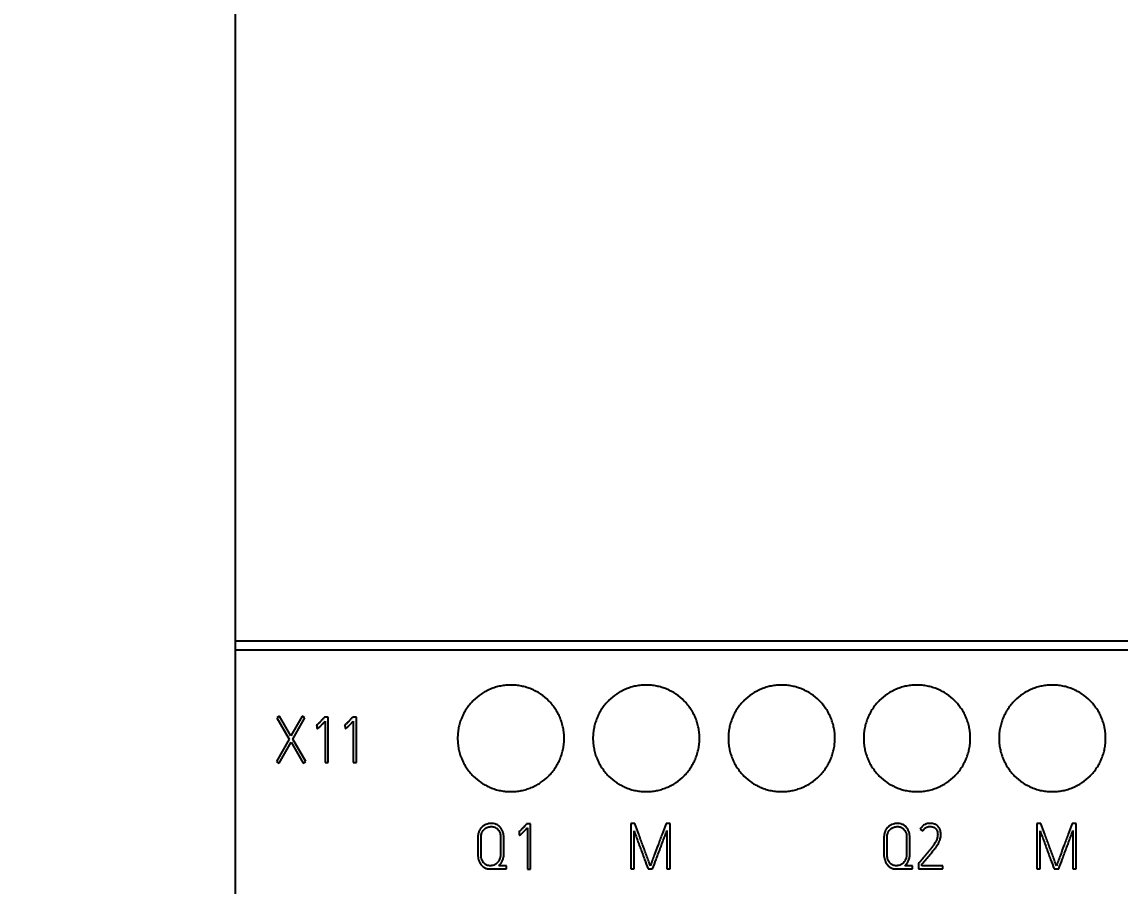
# Model space of a CAD drawing. Extents: x 0 to 420, y 0 to 297.
# Drawn here: x 80.07 to 121.28, y 156.12 to 188.54 of the extents above; entities that cross this region are included whole.
import ezdxf

# ---------------------------------------------------------------- set-up
doc = ezdxf.new("R2010")
doc.units = 0
doc.header["$LTSCALE"] = 23.1
for name, color, linetype in [('10000_FRONT', 7, 'CONTINUOUS'), ('10100_DIM_FRONT', 7, 'CONTINUOUS'), ('10500_FRONT_LABELING', 7, 'CONTINUOUS')]:
    doc.layers.add(name, color=color, linetype=linetype)
doc.styles.get("Standard").update_dxf_attribs({"font": 'txt', "width": 0.8})
doc.dimstyles.new('DIMSTYLE_1', dxfattribs={"dimtxt": 3.5, "dimasz": 3.5, "dimexe": 0.18, "dimexo": 0.0625, "dimgap": 0.09, "dimtad": 1, "dimtxsty": 'STANDARD', "dimcen": 0.09, "dimazin": 3, "dimtp": 0.05, "dimtm": 0.05, "dimtfac": 1, "dimtofl": 0, "dimtmove": 0, "dimatfit": 3, "dimtolj": 1})

# ---------------------------------------------------------------- blocks, each defined once
blk = doc.blocks.new('*D0')
at = {"layer": '10100_DIM_FRONT', "linetype": 'CONTINUOUS'}
for p, q in [((159.574, 187.462), (159.574, 124.671)), ((80.074, 147.013), (80.074, 124.671)), ((80.074, 126.671), (119.824, 126.671)), ((159.574, 126.671), (119.824, 126.671))]:
    blk.add_line(p, q, dxfattribs=at)
for points in [[(83.574, 127.171), (80.074, 126.671), (83.574, 126.171)], [(156.074, 126.171), (159.574, 126.671), (156.074, 127.171)]]:
    blk.add_solid(points, dxfattribs=at)
at = {"layer": '10100_DIM_FRONT', "linetype": 'CONTINUOUS', "width": 0.714286}
blk.add_text('79,5', height=3.5, dxfattribs=at).set_placement((115.994, 127.546))
blk = doc.blocks.new('*D1')
at = {"layer": '10100_DIM_FRONT', "linetype": 'CONTINUOUS'}
for p, q in [((88.074177, 187.462099), (88.074177, 132.024382)), ((159.574177, 147.949506), (159.574177, 132.024382)), ((88.074177, 134.024382), (123.824177, 134.024382)), ((159.574177, 134.024382), (123.824177, 134.024382))]:
    blk.add_line(p, q, dxfattribs=at)
for points in [[(91.574177, 134.524382), (88.074177, 134.024382), (91.574177, 133.524382)], [(156.074177, 133.524382), (159.574177, 134.024382), (156.074177, 134.524382)]]:
    blk.add_solid(points, dxfattribs=at)
at = {"layer": '10100_DIM_FRONT', "linetype": 'CONTINUOUS', "width": 0.660714}
blk.add_text('71,5', height=3.5, dxfattribs=at).set_placement((120.380361, 134.899382))

msp = doc.modelspace()

# ---------------------------------------------------------------- linework, layer by layer
at = {"layer": '10000_FRONT', "color": 7, "linetype": 'CONTINUOUS'}
for p, q in [((88.074, 232.463), (88.074, 142.463)), ((88.074, 165.316), (159.574, 165.316)), ((88.074, 164.983), (159.574, 164.983))]:
    msp.add_line(p, q, dxfattribs=at)
for points, knots in [([(100.424, 161.663), (100.424, 161.729), (100.421, 161.794), (100.408, 161.924), (100.399, 161.988), (100.373, 162.116), (100.358, 162.179), (100.329, 162.273), (100.319, 162.305), (100.297, 162.367), (100.285, 162.397), (100.247, 162.488), (100.191, 162.606), (100.125, 162.718), (100.07, 162.799), (100.052, 162.826), (100.013, 162.879), (99.992, 162.905), (99.93, 162.981), (99.886, 163.03), (99.747, 163.168), (99.647, 163.251), (99.51, 163.343), (99.482, 163.361), (99.426, 163.394), (99.397, 163.411), (99.311, 163.457), (99.252, 163.485), (99.131, 163.535), (99.07, 163.557), (98.976, 163.586), (98.944, 163.595), (98.88, 163.611), (98.848, 163.618), (98.751, 163.637), (98.622, 163.656), (98.491, 163.663), (98.361, 163.663), (98.295, 163.66), (98.197, 163.65), (98.164, 163.646), (98.099, 163.637), (98.066, 163.631), (97.97, 163.612), (97.907, 163.596), (97.782, 163.558), (97.72, 163.536), (97.63, 163.499), (97.6, 163.485), (97.555, 163.464), (97.54, 163.457), (97.51, 163.442), (97.437, 163.404), (97.367, 163.362), (97.205, 163.254), (97.104, 163.171), (96.987, 163.054), (96.964, 163.03), (96.92, 162.982), (96.899, 162.957), (96.837, 162.881), (96.798, 162.829), (96.725, 162.721), (96.692, 162.665), (96.645, 162.578), (96.631, 162.549), (96.602, 162.489), (96.589, 162.459), (96.551, 162.368), (96.508, 162.245), (96.476, 162.119), (96.457, 162.023), (96.451, 161.991), (96.441, 161.926), (96.437, 161.893), (96.427, 161.795), (96.424, 161.729), (96.424, 161.663)], [0, 0, 0, 0, 0.03125, 0.03125, 0.0625, 0.0625, 0.09375, 0.09375, 0.109375, 0.109375, 0.125, 0.125, 0.15625, 0.1875, 0.1875, 0.203125, 0.203125, 0.21875, 0.21875, 0.25, 0.25, 0.3125, 0.3125, 0.328125, 0.328125, 0.34375, 0.34375, 0.375, 0.375, 0.40625, 0.40625, 0.421875, 0.421875, 0.4375, 0.4375, 0.46875, 0.5, 0.5, 0.53125, 0.53125, 0.546875, 0.546875, 0.5625, 0.5625, 0.59375, 0.59375, 0.625, 0.625, 0.640625, 0.640625, 0.648438, 0.648438, 0.65625, 0.6875, 0.6875, 0.75, 0.75, 0.765625, 0.765625, 0.78125, 0.78125, 0.8125, 0.8125, 0.84375, 0.84375, 0.859375, 0.859375, 0.875, 0.875, 0.90625, 0.9375, 0.9375, 0.953125, 0.953125, 0.96875, 0.96875, 1, 1, 1, 1]), ([(105.504, 161.663), (105.504, 161.729), (105.501, 161.794), (105.488, 161.924), (105.479, 161.988), (105.453, 162.116), (105.438, 162.179), (105.409, 162.273), (105.399, 162.305), (105.377, 162.367), (105.365, 162.397), (105.327, 162.488), (105.271, 162.606), (105.205, 162.718), (105.15, 162.799), (105.132, 162.826), (105.093, 162.879), (105.072, 162.905), (105.01, 162.981), (104.966, 163.03), (104.827, 163.168), (104.727, 163.251), (104.59, 163.343), (104.562, 163.361), (104.506, 163.394), (104.477, 163.411), (104.391, 163.457), (104.332, 163.485), (104.211, 163.535), (104.15, 163.557), (104.056, 163.586), (104.024, 163.595), (103.96, 163.611), (103.928, 163.618), (103.831, 163.637), (103.702, 163.656), (103.571, 163.663), (103.441, 163.663), (103.375, 163.66), (103.277, 163.65), (103.244, 163.646), (103.179, 163.637), (103.146, 163.631), (103.05, 163.612), (102.987, 163.596), (102.862, 163.558), (102.8, 163.536), (102.71, 163.499), (102.68, 163.485), (102.635, 163.464), (102.62, 163.457), (102.59, 163.442), (102.517, 163.404), (102.447, 163.362), (102.285, 163.254), (102.184, 163.171), (102.067, 163.054), (102.044, 163.03), (102, 162.982), (101.979, 162.957), (101.917, 162.881), (101.878, 162.829), (101.805, 162.721), (101.772, 162.665), (101.725, 162.578), (101.711, 162.549), (101.682, 162.489), (101.669, 162.459), (101.631, 162.368), (101.588, 162.245), (101.556, 162.119), (101.537, 162.023), (101.531, 161.991), (101.521, 161.926), (101.517, 161.893), (101.507, 161.795), (101.504, 161.729), (101.504, 161.663)], [0, 0, 0, 0, 0.03125, 0.03125, 0.0625, 0.0625, 0.09375, 0.09375, 0.109375, 0.109375, 0.125, 0.125, 0.15625, 0.1875, 0.1875, 0.203125, 0.203125, 0.21875, 0.21875, 0.25, 0.25, 0.3125, 0.3125, 0.328125, 0.328125, 0.34375, 0.34375, 0.375, 0.375, 0.40625, 0.40625, 0.421875, 0.421875, 0.4375, 0.4375, 0.46875, 0.5, 0.5, 0.53125, 0.53125, 0.546875, 0.546875, 0.5625, 0.5625, 0.59375, 0.59375, 0.625, 0.625, 0.640625, 0.640625, 0.648438, 0.648438, 0.65625, 0.6875, 0.6875, 0.75, 0.75, 0.765625, 0.765625, 0.78125, 0.78125, 0.8125, 0.8125, 0.84375, 0.84375, 0.859375, 0.859375, 0.875, 0.875, 0.90625, 0.9375, 0.9375, 0.953125, 0.953125, 0.96875, 0.96875, 1, 1, 1, 1]), ([(110.584, 161.663), (110.584, 161.729), (110.581, 161.794), (110.568, 161.924), (110.559, 161.988), (110.533, 162.116), (110.518, 162.179), (110.489, 162.273), (110.479, 162.305), (110.457, 162.367), (110.445, 162.397), (110.407, 162.488), (110.351, 162.606), (110.285, 162.718), (110.23, 162.799), (110.212, 162.826), (110.173, 162.879), (110.152, 162.905), (110.09, 162.981), (110.046, 163.03), (109.907, 163.168), (109.807, 163.251), (109.67, 163.343), (109.642, 163.361), (109.586, 163.394), (109.557, 163.411), (109.471, 163.457), (109.412, 163.485), (109.291, 163.535), (109.23, 163.557), (109.136, 163.586), (109.104, 163.595), (109.04, 163.611), (109.008, 163.618), (108.911, 163.637), (108.782, 163.656), (108.651, 163.663), (108.521, 163.663), (108.455, 163.66), (108.357, 163.65), (108.324, 163.646), (108.259, 163.637), (108.226, 163.631), (108.13, 163.612), (108.067, 163.596), (107.942, 163.558), (107.88, 163.536), (107.79, 163.499), (107.76, 163.485), (107.715, 163.464), (107.7, 163.457), (107.67, 163.442), (107.597, 163.404), (107.527, 163.362), (107.365, 163.254), (107.264, 163.171), (107.147, 163.054), (107.124, 163.03), (107.08, 162.982), (107.059, 162.957), (106.997, 162.881), (106.958, 162.829), (106.885, 162.721), (106.852, 162.665), (106.805, 162.578), (106.791, 162.549), (106.762, 162.489), (106.749, 162.459), (106.711, 162.368), (106.668, 162.245), (106.636, 162.119), (106.617, 162.023), (106.611, 161.991), (106.601, 161.926), (106.597, 161.893), (106.587, 161.795), (106.584, 161.729), (106.584, 161.663)], [0, 0, 0, 0, 0.03125, 0.03125, 0.0625, 0.0625, 0.09375, 0.09375, 0.109375, 0.109375, 0.125, 0.125, 0.15625, 0.1875, 0.1875, 0.203125, 0.203125, 0.21875, 0.21875, 0.25, 0.25, 0.3125, 0.3125, 0.328125, 0.328125, 0.34375, 0.34375, 0.375, 0.375, 0.40625, 0.40625, 0.421875, 0.421875, 0.4375, 0.4375, 0.46875, 0.5, 0.5, 0.53125, 0.53125, 0.546875, 0.546875, 0.5625, 0.5625, 0.59375, 0.59375, 0.625, 0.625, 0.640625, 0.640625, 0.648438, 0.648438, 0.65625, 0.6875, 0.6875, 0.75, 0.75, 0.765625, 0.765625, 0.78125, 0.78125, 0.8125, 0.8125, 0.84375, 0.84375, 0.859375, 0.859375, 0.875, 0.875, 0.90625, 0.9375, 0.9375, 0.953125, 0.953125, 0.96875, 0.96875, 1, 1, 1, 1]), ([(115.664, 161.663), (115.664, 161.729), (115.661, 161.794), (115.648, 161.924), (115.639, 161.988), (115.613, 162.116), (115.598, 162.179), (115.569, 162.273), (115.559, 162.305), (115.537, 162.367), (115.525, 162.397), (115.487, 162.488), (115.431, 162.606), (115.365, 162.718), (115.31, 162.799), (115.292, 162.826), (115.253, 162.879), (115.232, 162.905), (115.17, 162.981), (115.126, 163.03), (114.987, 163.168), (114.887, 163.251), (114.75, 163.343), (114.722, 163.361), (114.666, 163.394), (114.637, 163.411), (114.551, 163.457), (114.492, 163.485), (114.371, 163.535), (114.31, 163.557), (114.216, 163.586), (114.184, 163.595), (114.12, 163.611), (114.088, 163.618), (113.991, 163.637), (113.862, 163.656), (113.731, 163.663), (113.601, 163.663), (113.535, 163.66), (113.437, 163.65), (113.404, 163.646), (113.339, 163.637), (113.306, 163.631), (113.21, 163.612), (113.147, 163.596), (113.022, 163.558), (112.96, 163.536), (112.87, 163.499), (112.84, 163.485), (112.795, 163.464), (112.78, 163.457), (112.75, 163.442), (112.677, 163.404), (112.607, 163.362), (112.445, 163.254), (112.344, 163.171), (112.227, 163.054), (112.204, 163.03), (112.16, 162.982), (112.139, 162.957), (112.077, 162.881), (112.038, 162.829), (111.965, 162.721), (111.932, 162.665), (111.885, 162.578), (111.871, 162.549), (111.842, 162.489), (111.829, 162.459), (111.791, 162.368), (111.748, 162.245), (111.716, 162.119), (111.697, 162.023), (111.691, 161.991), (111.681, 161.926), (111.677, 161.893), (111.667, 161.795), (111.664, 161.729), (111.664, 161.663)], [0, 0, 0, 0, 0.03125, 0.03125, 0.0625, 0.0625, 0.09375, 0.09375, 0.109375, 0.109375, 0.125, 0.125, 0.15625, 0.1875, 0.1875, 0.203125, 0.203125, 0.21875, 0.21875, 0.25, 0.25, 0.3125, 0.3125, 0.328125, 0.328125, 0.34375, 0.34375, 0.375, 0.375, 0.40625, 0.40625, 0.421875, 0.421875, 0.4375, 0.4375, 0.46875, 0.5, 0.5, 0.53125, 0.53125, 0.546875, 0.546875, 0.5625, 0.5625, 0.59375, 0.59375, 0.625, 0.625, 0.640625, 0.640625, 0.648438, 0.648438, 0.65625, 0.6875, 0.6875, 0.75, 0.75, 0.765625, 0.765625, 0.78125, 0.78125, 0.8125, 0.8125, 0.84375, 0.84375, 0.859375, 0.859375, 0.875, 0.875, 0.90625, 0.9375, 0.9375, 0.953125, 0.953125, 0.96875, 0.96875, 1, 1, 1, 1]), ([(120.744, 161.663), (120.744, 161.729), (120.741, 161.794), (120.728, 161.924), (120.719, 161.988), (120.693, 162.116), (120.678, 162.179), (120.649, 162.273), (120.639, 162.305), (120.617, 162.367), (120.605, 162.397), (120.567, 162.488), (120.511, 162.606), (120.445, 162.718), (120.39, 162.799), (120.372, 162.826), (120.333, 162.879), (120.312, 162.905), (120.25, 162.981), (120.206, 163.03), (120.067, 163.168), (119.967, 163.251), (119.83, 163.343), (119.802, 163.361), (119.746, 163.394), (119.717, 163.411), (119.631, 163.457), (119.572, 163.485), (119.451, 163.535), (119.39, 163.557), (119.296, 163.586), (119.264, 163.595), (119.2, 163.611), (119.168, 163.618), (119.071, 163.637), (118.942, 163.656), (118.811, 163.663), (118.681, 163.663), (118.615, 163.66), (118.517, 163.65), (118.484, 163.646), (118.419, 163.637), (118.386, 163.631), (118.29, 163.612), (118.227, 163.596), (118.102, 163.558), (118.04, 163.536), (117.95, 163.499), (117.92, 163.485), (117.875, 163.464), (117.86, 163.457), (117.83, 163.442), (117.757, 163.404), (117.687, 163.362), (117.525, 163.254), (117.424, 163.171), (117.307, 163.054), (117.284, 163.03), (117.24, 162.982), (117.219, 162.957), (117.157, 162.881), (117.118, 162.829), (117.045, 162.721), (117.012, 162.665), (116.965, 162.578), (116.951, 162.549), (116.922, 162.489), (116.909, 162.459), (116.871, 162.368), (116.828, 162.245), (116.796, 162.119), (116.777, 162.023), (116.771, 161.991), (116.761, 161.926), (116.757, 161.893), (116.747, 161.795), (116.744, 161.729), (116.744, 161.663)], [0, 0, 0, 0, 0.03125, 0.03125, 0.0625, 0.0625, 0.09375, 0.09375, 0.109375, 0.109375, 0.125, 0.125, 0.15625, 0.1875, 0.1875, 0.203125, 0.203125, 0.21875, 0.21875, 0.25, 0.25, 0.3125, 0.3125, 0.328125, 0.328125, 0.34375, 0.34375, 0.375, 0.375, 0.40625, 0.40625, 0.421875, 0.421875, 0.4375, 0.4375, 0.46875, 0.5, 0.5, 0.53125, 0.53125, 0.546875, 0.546875, 0.5625, 0.5625, 0.59375, 0.59375, 0.625, 0.625, 0.640625, 0.640625, 0.648438, 0.648438, 0.65625, 0.6875, 0.6875, 0.75, 0.75, 0.765625, 0.765625, 0.78125, 0.78125, 0.8125, 0.8125, 0.84375, 0.84375, 0.859375, 0.859375, 0.875, 0.875, 0.90625, 0.9375, 0.9375, 0.953125, 0.953125, 0.96875, 0.96875, 1, 1, 1, 1]), ([(96.424, 161.663), (96.424, 161.597), (96.427, 161.532), (96.44, 161.402), (96.45, 161.338), (96.475, 161.21), (96.491, 161.147), (96.519, 161.053), (96.53, 161.021), (96.552, 160.959), (96.564, 160.929), (96.601, 160.838), (96.657, 160.72), (96.724, 160.608), (96.778, 160.527), (96.797, 160.5), (96.836, 160.447), (96.856, 160.421), (96.919, 160.345), (96.963, 160.296), (97.101, 160.158), (97.201, 160.075), (97.324, 159.993), (97.338, 159.984), (97.366, 159.966), (97.38, 159.957), (97.422, 159.932), (97.451, 159.916), (97.538, 159.869), (97.597, 159.841), (97.717, 159.791), (97.778, 159.769), (97.872, 159.74), (97.904, 159.732), (97.968, 159.716), (98, 159.708), (98.097, 159.689), (98.227, 159.67), (98.357, 159.663), (98.488, 159.663), (98.553, 159.666), (98.652, 159.676), (98.684, 159.68), (98.75, 159.689), (98.782, 159.695), (98.878, 159.714), (98.942, 159.73), (99.066, 159.768), (99.128, 159.79), (99.219, 159.827), (99.249, 159.841), (99.294, 159.862), (99.308, 159.869), (99.338, 159.884), (99.411, 159.922), (99.481, 159.964), (99.644, 160.073), (99.745, 160.155), (99.862, 160.272), (99.884, 160.296), (99.928, 160.345), (99.95, 160.369), (100.012, 160.445), (100.051, 160.497), (100.123, 160.606), (100.157, 160.662), (100.203, 160.748), (100.218, 160.778), (100.246, 160.837), (100.259, 160.867), (100.297, 160.958), (100.341, 161.081), (100.373, 161.207), (100.392, 161.303), (100.397, 161.335), (100.407, 161.4), (100.411, 161.433), (100.421, 161.531), (100.424, 161.597), (100.424, 161.663)], [0, 0, 0, 0, 0.03125, 0.03125, 0.0625, 0.0625, 0.09375, 0.09375, 0.109375, 0.109375, 0.125, 0.125, 0.15625, 0.1875, 0.1875, 0.203125, 0.203125, 0.21875, 0.21875, 0.25, 0.25, 0.3125, 0.3125, 0.320312, 0.320312, 0.328125, 0.328125, 0.34375, 0.34375, 0.375, 0.375, 0.40625, 0.40625, 0.421875, 0.421875, 0.4375, 0.4375, 0.46875, 0.5, 0.5, 0.53125, 0.53125, 0.546875, 0.546875, 0.5625, 0.5625, 0.59375, 0.59375, 0.625, 0.625, 0.640625, 0.640625, 0.648438, 0.648438, 0.65625, 0.6875, 0.6875, 0.75, 0.75, 0.765625, 0.765625, 0.78125, 0.78125, 0.8125, 0.8125, 0.84375, 0.84375, 0.859375, 0.859375, 0.875, 0.875, 0.90625, 0.9375, 0.9375, 0.953125, 0.953125, 0.96875, 0.96875, 1, 1, 1, 1]), ([(101.504, 161.663), (101.504, 161.597), (101.507, 161.532), (101.52, 161.402), (101.53, 161.338), (101.555, 161.21), (101.571, 161.147), (101.599, 161.053), (101.61, 161.021), (101.632, 160.959), (101.644, 160.929), (101.681, 160.838), (101.737, 160.72), (101.804, 160.608), (101.858, 160.527), (101.877, 160.5), (101.916, 160.447), (101.936, 160.421), (101.999, 160.345), (102.043, 160.296), (102.181, 160.158), (102.281, 160.075), (102.404, 159.993), (102.418, 159.984), (102.446, 159.966), (102.46, 159.957), (102.502, 159.932), (102.531, 159.916), (102.618, 159.869), (102.677, 159.841), (102.797, 159.791), (102.858, 159.769), (102.952, 159.74), (102.984, 159.732), (103.048, 159.716), (103.08, 159.708), (103.177, 159.689), (103.307, 159.67), (103.437, 159.663), (103.568, 159.663), (103.633, 159.666), (103.732, 159.676), (103.764, 159.68), (103.83, 159.689), (103.862, 159.695), (103.958, 159.714), (104.022, 159.73), (104.146, 159.768), (104.208, 159.79), (104.299, 159.827), (104.329, 159.841), (104.374, 159.862), (104.388, 159.869), (104.418, 159.884), (104.491, 159.922), (104.561, 159.964), (104.724, 160.073), (104.825, 160.155), (104.942, 160.272), (104.964, 160.296), (105.008, 160.345), (105.03, 160.369), (105.092, 160.445), (105.131, 160.497), (105.203, 160.606), (105.237, 160.662), (105.283, 160.748), (105.298, 160.778), (105.326, 160.837), (105.339, 160.867), (105.377, 160.958), (105.421, 161.081), (105.453, 161.207), (105.472, 161.303), (105.477, 161.335), (105.487, 161.4), (105.491, 161.433), (105.501, 161.531), (105.504, 161.597), (105.504, 161.663)], [0, 0, 0, 0, 0.03125, 0.03125, 0.0625, 0.0625, 0.09375, 0.09375, 0.109375, 0.109375, 0.125, 0.125, 0.15625, 0.1875, 0.1875, 0.203125, 0.203125, 0.21875, 0.21875, 0.25, 0.25, 0.3125, 0.3125, 0.320312, 0.320312, 0.328125, 0.328125, 0.34375, 0.34375, 0.375, 0.375, 0.40625, 0.40625, 0.421875, 0.421875, 0.4375, 0.4375, 0.46875, 0.5, 0.5, 0.53125, 0.53125, 0.546875, 0.546875, 0.5625, 0.5625, 0.59375, 0.59375, 0.625, 0.625, 0.640625, 0.640625, 0.648438, 0.648438, 0.65625, 0.6875, 0.6875, 0.75, 0.75, 0.765625, 0.765625, 0.78125, 0.78125, 0.8125, 0.8125, 0.84375, 0.84375, 0.859375, 0.859375, 0.875, 0.875, 0.90625, 0.9375, 0.9375, 0.953125, 0.953125, 0.96875, 0.96875, 1, 1, 1, 1]), ([(106.584, 161.663), (106.584, 161.597), (106.587, 161.532), (106.6, 161.402), (106.61, 161.338), (106.635, 161.21), (106.651, 161.147), (106.679, 161.053), (106.69, 161.021), (106.712, 160.959), (106.724, 160.929), (106.761, 160.838), (106.817, 160.72), (106.884, 160.608), (106.938, 160.527), (106.957, 160.5), (106.996, 160.447), (107.016, 160.421), (107.079, 160.345), (107.123, 160.296), (107.261, 160.158), (107.361, 160.075), (107.484, 159.993), (107.498, 159.984), (107.526, 159.966), (107.54, 159.957), (107.582, 159.932), (107.611, 159.916), (107.698, 159.869), (107.757, 159.841), (107.877, 159.791), (107.938, 159.769), (108.032, 159.74), (108.064, 159.732), (108.128, 159.716), (108.16, 159.708), (108.257, 159.689), (108.387, 159.67), (108.517, 159.663), (108.648, 159.663), (108.713, 159.666), (108.812, 159.676), (108.844, 159.68), (108.91, 159.689), (108.942, 159.695), (109.038, 159.714), (109.102, 159.73), (109.226, 159.768), (109.288, 159.79), (109.379, 159.827), (109.409, 159.841), (109.454, 159.862), (109.468, 159.869), (109.498, 159.884), (109.571, 159.922), (109.641, 159.964), (109.804, 160.073), (109.905, 160.155), (110.022, 160.272), (110.044, 160.296), (110.088, 160.345), (110.11, 160.369), (110.172, 160.445), (110.211, 160.497), (110.283, 160.606), (110.317, 160.662), (110.363, 160.748), (110.378, 160.778), (110.406, 160.837), (110.419, 160.867), (110.457, 160.958), (110.501, 161.081), (110.533, 161.207), (110.552, 161.303), (110.557, 161.335), (110.567, 161.4), (110.571, 161.433), (110.581, 161.531), (110.584, 161.597), (110.584, 161.663)], [0, 0, 0, 0, 0.03125, 0.03125, 0.0625, 0.0625, 0.09375, 0.09375, 0.109375, 0.109375, 0.125, 0.125, 0.15625, 0.1875, 0.1875, 0.203125, 0.203125, 0.21875, 0.21875, 0.25, 0.25, 0.3125, 0.3125, 0.320312, 0.320312, 0.328125, 0.328125, 0.34375, 0.34375, 0.375, 0.375, 0.40625, 0.40625, 0.421875, 0.421875, 0.4375, 0.4375, 0.46875, 0.5, 0.5, 0.53125, 0.53125, 0.546875, 0.546875, 0.5625, 0.5625, 0.59375, 0.59375, 0.625, 0.625, 0.640625, 0.640625, 0.648438, 0.648438, 0.65625, 0.6875, 0.6875, 0.75, 0.75, 0.765625, 0.765625, 0.78125, 0.78125, 0.8125, 0.8125, 0.84375, 0.84375, 0.859375, 0.859375, 0.875, 0.875, 0.90625, 0.9375, 0.9375, 0.953125, 0.953125, 0.96875, 0.96875, 1, 1, 1, 1]), ([(111.664, 161.663), (111.664, 161.597), (111.667, 161.532), (111.68, 161.402), (111.69, 161.338), (111.715, 161.21), (111.731, 161.147), (111.759, 161.053), (111.77, 161.021), (111.792, 160.959), (111.804, 160.929), (111.841, 160.838), (111.897, 160.72), (111.964, 160.608), (112.018, 160.527), (112.037, 160.5), (112.076, 160.447), (112.096, 160.421), (112.159, 160.345), (112.203, 160.296), (112.341, 160.158), (112.441, 160.075), (112.564, 159.993), (112.578, 159.984), (112.606, 159.966), (112.62, 159.957), (112.662, 159.932), (112.691, 159.916), (112.778, 159.869), (112.837, 159.841), (112.957, 159.791), (113.018, 159.769), (113.112, 159.74), (113.144, 159.732), (113.208, 159.716), (113.24, 159.708), (113.337, 159.689), (113.467, 159.67), (113.597, 159.663), (113.728, 159.663), (113.793, 159.666), (113.892, 159.676), (113.924, 159.68), (113.99, 159.689), (114.022, 159.695), (114.118, 159.714), (114.182, 159.73), (114.306, 159.768), (114.368, 159.79), (114.459, 159.827), (114.489, 159.841), (114.534, 159.862), (114.548, 159.869), (114.578, 159.884), (114.651, 159.922), (114.721, 159.964), (114.884, 160.073), (114.985, 160.155), (115.102, 160.272), (115.124, 160.296), (115.168, 160.345), (115.19, 160.369), (115.252, 160.445), (115.291, 160.497), (115.363, 160.606), (115.397, 160.662), (115.443, 160.748), (115.458, 160.778), (115.486, 160.837), (115.499, 160.867), (115.537, 160.958), (115.581, 161.081), (115.613, 161.207), (115.632, 161.303), (115.637, 161.335), (115.647, 161.4), (115.651, 161.433), (115.661, 161.531), (115.664, 161.597), (115.664, 161.663)], [0, 0, 0, 0, 0.03125, 0.03125, 0.0625, 0.0625, 0.09375, 0.09375, 0.109375, 0.109375, 0.125, 0.125, 0.15625, 0.1875, 0.1875, 0.203125, 0.203125, 0.21875, 0.21875, 0.25, 0.25, 0.3125, 0.3125, 0.320312, 0.320312, 0.328125, 0.328125, 0.34375, 0.34375, 0.375, 0.375, 0.40625, 0.40625, 0.421875, 0.421875, 0.4375, 0.4375, 0.46875, 0.5, 0.5, 0.53125, 0.53125, 0.546875, 0.546875, 0.5625, 0.5625, 0.59375, 0.59375, 0.625, 0.625, 0.640625, 0.640625, 0.648438, 0.648438, 0.65625, 0.6875, 0.6875, 0.75, 0.75, 0.765625, 0.765625, 0.78125, 0.78125, 0.8125, 0.8125, 0.84375, 0.84375, 0.859375, 0.859375, 0.875, 0.875, 0.90625, 0.9375, 0.9375, 0.953125, 0.953125, 0.96875, 0.96875, 1, 1, 1, 1]), ([(116.744, 161.663), (116.744, 161.597), (116.747, 161.532), (116.76, 161.402), (116.77, 161.338), (116.795, 161.21), (116.811, 161.147), (116.839, 161.053), (116.85, 161.021), (116.872, 160.959), (116.884, 160.929), (116.921, 160.838), (116.977, 160.72), (117.044, 160.608), (117.098, 160.527), (117.117, 160.5), (117.156, 160.447), (117.176, 160.421), (117.239, 160.345), (117.283, 160.296), (117.421, 160.158), (117.521, 160.075), (117.644, 159.993), (117.658, 159.984), (117.686, 159.966), (117.7, 159.957), (117.742, 159.932), (117.771, 159.916), (117.858, 159.869), (117.917, 159.841), (118.037, 159.791), (118.098, 159.769), (118.192, 159.74), (118.224, 159.732), (118.288, 159.716), (118.32, 159.708), (118.417, 159.689), (118.547, 159.67), (118.677, 159.663), (118.808, 159.663), (118.873, 159.666), (118.972, 159.676), (119.004, 159.68), (119.07, 159.689), (119.102, 159.695), (119.198, 159.714), (119.262, 159.73), (119.386, 159.768), (119.448, 159.79), (119.539, 159.827), (119.569, 159.841), (119.614, 159.862), (119.628, 159.869), (119.658, 159.884), (119.731, 159.922), (119.801, 159.964), (119.964, 160.073), (120.065, 160.155), (120.182, 160.272), (120.204, 160.296), (120.248, 160.345), (120.27, 160.369), (120.332, 160.445), (120.371, 160.497), (120.443, 160.606), (120.477, 160.662), (120.523, 160.748), (120.538, 160.778), (120.566, 160.837), (120.579, 160.867), (120.617, 160.958), (120.661, 161.081), (120.693, 161.207), (120.712, 161.303), (120.717, 161.335), (120.727, 161.4), (120.731, 161.433), (120.741, 161.531), (120.744, 161.597), (120.744, 161.663)], [0, 0, 0, 0, 0.03125, 0.03125, 0.0625, 0.0625, 0.09375, 0.09375, 0.109375, 0.109375, 0.125, 0.125, 0.15625, 0.1875, 0.1875, 0.203125, 0.203125, 0.21875, 0.21875, 0.25, 0.25, 0.3125, 0.3125, 0.320312, 0.320312, 0.328125, 0.328125, 0.34375, 0.34375, 0.375, 0.375, 0.40625, 0.40625, 0.421875, 0.421875, 0.4375, 0.4375, 0.46875, 0.5, 0.5, 0.53125, 0.53125, 0.546875, 0.546875, 0.5625, 0.5625, 0.59375, 0.59375, 0.625, 0.625, 0.640625, 0.640625, 0.648438, 0.648438, 0.65625, 0.6875, 0.6875, 0.75, 0.75, 0.765625, 0.765625, 0.78125, 0.78125, 0.8125, 0.8125, 0.84375, 0.84375, 0.859375, 0.859375, 0.875, 0.875, 0.90625, 0.9375, 0.9375, 0.953125, 0.953125, 0.96875, 0.96875, 1, 1, 1, 1])]:
    msp.add_open_spline(points, degree=3, knots=knots, dxfattribs=at)
at = {"layer": '10500_FRONT_LABELING', "color": 7, "linetype": 'CONTINUOUS'}
for p, q in [((89.744, 162.489), (89.643, 162.43)), ((89.643, 162.43), (90.103, 161.635)), ((90.169, 161.753), (89.744, 162.489)), ((90.586, 162.489), (90.169, 161.753)), ((90.24, 161.633), (90.692, 162.43)), ((90.692, 162.43), (90.586, 162.489)), ((91.423, 162.454), (91.407, 162.435)), ((91.572, 162.454), (91.423, 162.454)), ((91.572, 160.761), (91.572, 162.454)), ((92.477, 162.454), (92.461, 162.435)), ((92.626, 162.454), (92.477, 162.454)), ((92.626, 160.761), (92.626, 162.454)), ((91.124, 162.15), (91.138, 162.154)), ((91.138, 162.154), (91.145, 162.034)), ((91.454, 162.307), (91.454, 160.761)), ((92.178, 162.15), (92.192, 162.154)), ((92.192, 162.154), (92.199, 162.034)), ((92.508, 162.307), (92.508, 160.761)), ((90.103, 161.635), (89.624, 160.794)), ((90.728, 160.794), (90.24, 161.633)), ((89.728, 160.735), (90.171, 161.515)), ((90.171, 161.515), (90.624, 160.735)), ((89.624, 160.794), (89.728, 160.735)), ((90.624, 160.735), (90.728, 160.794)), ((91.454, 160.761), (91.572, 160.761)), ((92.508, 160.761), (92.626, 160.761)), ((99.014, 158.454), (98.997, 158.435)), ((99.162, 158.454), (99.014, 158.454)), ((99.045, 158.307), (99.045, 156.761)), ((99.162, 156.761), (99.162, 158.454)), ((102.924, 158.463), (102.924, 156.763)), ((103.075, 158.463), (102.924, 158.463)), ((104.398, 158.463), (104.245, 158.463)), ((104.398, 156.763), (104.398, 158.463)), ((113.789, 158.253), (113.895, 158.199)), ((118.164, 158.463), (118.164, 156.763)), ((118.315, 158.463), (118.164, 158.463)), ((119.638, 158.463), (119.485, 158.463)), ((119.638, 156.763), (119.638, 158.463)), ((97.184, 157.949), (97.184, 157.305)), ((97.302, 157.305), (97.302, 157.949)), ((98.035, 157.949), (98.035, 157.32)), ((98.156, 157.32), (98.156, 157.949)), ((98.714, 158.15), (98.729, 158.154)), ((98.729, 158.154), (98.736, 158.034)), ((103.044, 156.763), (103.044, 158.199)), ((104.278, 158.204), (104.278, 156.763)), ((112.424, 157.949), (112.424, 157.305)), ((112.542, 157.305), (112.542, 157.949)), ((113.275, 157.949), (113.275, 157.32)), ((113.396, 157.32), (113.396, 157.949)), ((118.284, 156.763), (118.284, 158.199)), ((119.518, 158.204), (119.518, 156.763)), ((97.646, 156.763), (98.259, 156.763)), ((98.259, 156.883), (97.967, 156.883)), ((98.259, 156.763), (98.259, 156.883)), ((99.045, 156.761), (99.162, 156.761)), ((102.924, 156.763), (103.044, 156.763)), ((103.57, 156.763), (103.742, 156.763)), ((104.278, 156.763), (104.398, 156.763)), ((112.886, 156.763), (113.499, 156.763)), ((113.499, 156.883), (113.207, 156.883)), ((113.499, 156.763), (113.499, 156.883)), ((113.74, 156.997), (113.726, 156.98)), ((113.726, 156.98), (113.726, 156.763)), ((113.726, 156.763), (114.631, 156.763)), ((113.844, 156.881), (113.844, 156.938)), ((114.631, 156.881), (113.844, 156.881)), ((114.631, 156.763), (114.631, 156.881)), ((118.164, 156.763), (118.284, 156.763)), ((118.81, 156.763), (118.982, 156.763)), ((119.518, 156.763), (119.638, 156.763))]:
    msp.add_line(p, q, dxfattribs=at)
for points, knots in [([(91.407, 162.435), (91.396, 162.422), (91.384, 162.41), (91.362, 162.385), (91.35, 162.373), (91.316, 162.336), (91.293, 162.311), (91.247, 162.263), (91.224, 162.238), (91.188, 162.203), (91.176, 162.192), (91.157, 162.175), (91.15, 162.17), (91.137, 162.159), (91.131, 162.154), (91.124, 162.15)], [0, 0, 0, 0, 0.125, 0.125, 0.25, 0.25, 0.5, 0.5, 0.75, 0.75, 0.875, 0.875, 0.9375, 0.9375, 1, 1, 1, 1]), ([(92.461, 162.435), (92.45, 162.422), (92.438, 162.41), (92.416, 162.385), (92.404, 162.373), (92.37, 162.336), (92.347, 162.311), (92.301, 162.263), (92.278, 162.238), (92.242, 162.203), (92.23, 162.192), (92.211, 162.175), (92.204, 162.17), (92.191, 162.159), (92.185, 162.154), (92.178, 162.15)], [0, 0, 0, 0, 0.125, 0.125, 0.25, 0.25, 0.5, 0.5, 0.75, 0.75, 0.875, 0.875, 0.9375, 0.9375, 1, 1, 1, 1]), ([(91.145, 162.034), (91.149, 162.034), (91.154, 162.035), (91.162, 162.037), (91.167, 162.038), (91.175, 162.041), (91.179, 162.043), (91.186, 162.047), (91.19, 162.049), (91.201, 162.057), (91.208, 162.062), (91.221, 162.073), (91.228, 162.079), (91.247, 162.096), (91.26, 162.108), (91.285, 162.132), (91.298, 162.144), (91.334, 162.181), (91.359, 162.206), (91.406, 162.257), (91.43, 162.282), (91.454, 162.307)], [0, 0, 0, 0, 0.03125, 0.03125, 0.0625, 0.0625, 0.09375, 0.09375, 0.125, 0.125, 0.1875, 0.1875, 0.25, 0.25, 0.375, 0.375, 0.5, 0.5, 0.75, 0.75, 1, 1, 1, 1]), ([(92.199, 162.034), (92.203, 162.034), (92.208, 162.035), (92.216, 162.037), (92.221, 162.038), (92.229, 162.041), (92.233, 162.043), (92.24, 162.047), (92.244, 162.049), (92.255, 162.057), (92.262, 162.062), (92.275, 162.073), (92.282, 162.079), (92.301, 162.096), (92.314, 162.108), (92.339, 162.132), (92.351, 162.144), (92.388, 162.181), (92.412, 162.206), (92.46, 162.257), (92.484, 162.282), (92.508, 162.307)], [0, 0, 0, 0, 0.03125, 0.03125, 0.0625, 0.0625, 0.09375, 0.09375, 0.125, 0.125, 0.1875, 0.1875, 0.25, 0.25, 0.375, 0.375, 0.5, 0.5, 0.75, 0.75, 1, 1, 1, 1]), ([(98.156, 157.949), (98.156, 158.016), (98.147, 158.081), (98.122, 158.16), (98.116, 158.176), (98.103, 158.207), (98.095, 158.222), (98.079, 158.251), (98.071, 158.265), (98.057, 158.286), (98.052, 158.292), (98.042, 158.306), (98.036, 158.312), (98.009, 158.344), (97.985, 158.366), (97.945, 158.396), (97.931, 158.405), (97.901, 158.422), (97.886, 158.429), (97.841, 158.449), (97.809, 158.459), (97.759, 158.468), (97.743, 158.47), (97.709, 158.472), (97.693, 158.473), (97.659, 158.472), (97.642, 158.471), (97.609, 158.467), (97.593, 158.464), (97.544, 158.453), (97.512, 158.442), (97.466, 158.422), (97.451, 158.415), (97.422, 158.398), (97.408, 158.389), (97.381, 158.37), (97.368, 158.36), (97.349, 158.344), (97.343, 158.338), (97.331, 158.326), (97.325, 158.32), (97.296, 158.29), (97.277, 158.263), (97.251, 158.221), (97.243, 158.206), (97.228, 158.176), (97.222, 158.161), (97.21, 158.129), (97.205, 158.114), (97.197, 158.082), (97.194, 158.065), (97.189, 158.032), (97.187, 158.016), (97.185, 157.983), (97.184, 157.966), (97.184, 157.949)], [0, 0, 0, 0, 0.125, 0.125, 0.15625, 0.15625, 0.1875, 0.1875, 0.21875, 0.21875, 0.234375, 0.234375, 0.25, 0.25, 0.3125, 0.3125, 0.34375, 0.34375, 0.375, 0.375, 0.4375, 0.4375, 0.46875, 0.46875, 0.5, 0.5, 0.53125, 0.53125, 0.5625, 0.5625, 0.625, 0.625, 0.65625, 0.65625, 0.6875, 0.6875, 0.71875, 0.71875, 0.734375, 0.734375, 0.75, 0.75, 0.8125, 0.8125, 0.84375, 0.84375, 0.875, 0.875, 0.90625, 0.90625, 0.9375, 0.9375, 0.96875, 0.96875, 1, 1, 1, 1]), ([(97.302, 157.949), (97.302, 157.975), (97.304, 158), (97.311, 158.05), (97.317, 158.074), (97.33, 158.111), (97.334, 158.122), (97.345, 158.146), (97.351, 158.157), (97.364, 158.179), (97.371, 158.189), (97.386, 158.21), (97.394, 158.22), (97.42, 158.248), (97.439, 158.265), (97.47, 158.288), (97.48, 158.294), (97.503, 158.307), (97.514, 158.313), (97.549, 158.328), (97.573, 158.336), (97.611, 158.345), (97.624, 158.347), (97.649, 158.351), (97.662, 158.352), (97.687, 158.352), (97.7, 158.352), (97.725, 158.351), (97.738, 158.349), (97.776, 158.342), (97.8, 158.335), (97.835, 158.32), (97.846, 158.315), (97.869, 158.302), (97.879, 158.295), (97.91, 158.272), (97.928, 158.254), (97.961, 158.215), (97.975, 158.193), (97.992, 158.159), (97.998, 158.148), (98.007, 158.124), (98.011, 158.112), (98.022, 158.075), (98.027, 158.051), (98.034, 158), (98.035, 157.975), (98.035, 157.949)], [0, 0, 0, 0, 0.0625, 0.0625, 0.125, 0.125, 0.15625, 0.15625, 0.1875, 0.1875, 0.21875, 0.21875, 0.25, 0.25, 0.3125, 0.3125, 0.34375, 0.34375, 0.375, 0.375, 0.4375, 0.4375, 0.46875, 0.46875, 0.5, 0.5, 0.53125, 0.53125, 0.5625, 0.5625, 0.625, 0.625, 0.65625, 0.65625, 0.6875, 0.6875, 0.75, 0.75, 0.8125, 0.8125, 0.84375, 0.84375, 0.875, 0.875, 0.9375, 0.9375, 1, 1, 1, 1]), ([(98.997, 158.435), (98.986, 158.422), (98.975, 158.41), (98.952, 158.385), (98.941, 158.373), (98.907, 158.336), (98.884, 158.311), (98.838, 158.263), (98.815, 158.238), (98.779, 158.203), (98.766, 158.192), (98.747, 158.175), (98.741, 158.17), (98.728, 158.159), (98.722, 158.154), (98.714, 158.15)], [0, 0, 0, 0, 0.125, 0.125, 0.25, 0.25, 0.5, 0.5, 0.75, 0.75, 0.875, 0.875, 0.9375, 0.9375, 1, 1, 1, 1]), ([(98.736, 158.034), (98.74, 158.034), (98.744, 158.035), (98.753, 158.037), (98.757, 158.038), (98.766, 158.041), (98.769, 158.043), (98.777, 158.047), (98.781, 158.049), (98.791, 158.057), (98.798, 158.062), (98.812, 158.073), (98.818, 158.079), (98.838, 158.096), (98.851, 158.108), (98.876, 158.132), (98.888, 158.144), (98.925, 158.181), (98.949, 158.206), (98.997, 158.257), (99.021, 158.282), (99.045, 158.307)], [0, 0, 0, 0, 0.03125, 0.03125, 0.0625, 0.0625, 0.09375, 0.09375, 0.125, 0.125, 0.1875, 0.1875, 0.25, 0.25, 0.375, 0.375, 0.5, 0.5, 0.75, 0.75, 1, 1, 1, 1]), ([(103.66, 156.883), (103.652, 156.899), (103.646, 156.916), (103.634, 156.949), (103.627, 156.965), (103.609, 157.014), (103.597, 157.047), (103.56, 157.146), (103.535, 157.211), (103.486, 157.343), (103.462, 157.409), (103.425, 157.508), (103.413, 157.541), (103.39, 157.607), (103.378, 157.64), (103.354, 157.706), (103.342, 157.739), (103.318, 157.805), (103.306, 157.837), (103.281, 157.903), (103.269, 157.936), (103.244, 158.002), (103.184, 158.167), (103.124, 158.331), (103.075, 158.463)], [0, 0, 0, 0, 0.03125, 0.03125, 0.0625, 0.0625, 0.125, 0.125, 0.25, 0.25, 0.375, 0.375, 0.4375, 0.4375, 0.5, 0.5, 0.5625, 0.5625, 0.625, 0.625, 0.6875, 0.6875, 0.75, 1, 1, 1, 1]), ([(104.245, 158.463), (104.196, 158.331), (104.148, 158.2), (104.074, 158.002), (104.05, 157.936), (104, 157.805), (103.976, 157.739), (103.902, 157.542), (103.854, 157.41), (103.78, 157.213), (103.756, 157.147), (103.719, 157.048), (103.707, 157.016), (103.689, 156.966), (103.683, 156.95), (103.671, 156.916), (103.666, 156.9), (103.66, 156.883)], [0, 0, 0, 0, 0.25, 0.25, 0.375, 0.375, 0.5, 0.5, 0.75, 0.75, 0.875, 0.875, 0.9375, 0.9375, 0.96875, 0.96875, 1, 1, 1, 1]), ([(113.396, 157.949), (113.396, 158.016), (113.387, 158.081), (113.362, 158.16), (113.356, 158.176), (113.343, 158.207), (113.335, 158.222), (113.319, 158.251), (113.311, 158.265), (113.297, 158.286), (113.292, 158.292), (113.282, 158.306), (113.276, 158.312), (113.249, 158.344), (113.225, 158.366), (113.185, 158.396), (113.171, 158.405), (113.141, 158.422), (113.126, 158.429), (113.081, 158.449), (113.049, 158.459), (112.999, 158.468), (112.983, 158.47), (112.949, 158.472), (112.933, 158.473), (112.899, 158.472), (112.882, 158.471), (112.849, 158.467), (112.833, 158.464), (112.784, 158.453), (112.752, 158.442), (112.706, 158.422), (112.691, 158.415), (112.662, 158.398), (112.648, 158.389), (112.621, 158.37), (112.608, 158.36), (112.589, 158.344), (112.583, 158.338), (112.571, 158.326), (112.565, 158.32), (112.536, 158.29), (112.517, 158.263), (112.491, 158.221), (112.483, 158.206), (112.468, 158.176), (112.462, 158.161), (112.45, 158.129), (112.445, 158.114), (112.437, 158.082), (112.434, 158.065), (112.429, 158.032), (112.427, 158.016), (112.425, 157.983), (112.424, 157.966), (112.424, 157.949)], [0, 0, 0, 0, 0.125, 0.125, 0.15625, 0.15625, 0.1875, 0.1875, 0.21875, 0.21875, 0.234375, 0.234375, 0.25, 0.25, 0.3125, 0.3125, 0.34375, 0.34375, 0.375, 0.375, 0.4375, 0.4375, 0.46875, 0.46875, 0.5, 0.5, 0.53125, 0.53125, 0.5625, 0.5625, 0.625, 0.625, 0.65625, 0.65625, 0.6875, 0.6875, 0.71875, 0.71875, 0.734375, 0.734375, 0.75, 0.75, 0.8125, 0.8125, 0.84375, 0.84375, 0.875, 0.875, 0.90625, 0.90625, 0.9375, 0.9375, 0.96875, 0.96875, 1, 1, 1, 1]), ([(112.542, 157.949), (112.542, 157.975), (112.544, 158), (112.551, 158.05), (112.557, 158.074), (112.57, 158.111), (112.574, 158.122), (112.585, 158.146), (112.591, 158.157), (112.604, 158.179), (112.611, 158.189), (112.626, 158.21), (112.634, 158.22), (112.66, 158.248), (112.679, 158.265), (112.71, 158.288), (112.72, 158.294), (112.743, 158.307), (112.754, 158.313), (112.789, 158.328), (112.813, 158.336), (112.851, 158.345), (112.864, 158.347), (112.889, 158.351), (112.902, 158.352), (112.927, 158.352), (112.94, 158.352), (112.965, 158.351), (112.978, 158.349), (113.016, 158.342), (113.04, 158.335), (113.075, 158.32), (113.086, 158.315), (113.109, 158.302), (113.119, 158.295), (113.15, 158.272), (113.168, 158.254), (113.201, 158.215), (113.215, 158.193), (113.232, 158.159), (113.238, 158.148), (113.247, 158.124), (113.251, 158.112), (113.262, 158.075), (113.267, 158.051), (113.274, 158), (113.275, 157.975), (113.275, 157.949)], [0, 0, 0, 0, 0.0625, 0.0625, 0.125, 0.125, 0.15625, 0.15625, 0.1875, 0.1875, 0.21875, 0.21875, 0.25, 0.25, 0.3125, 0.3125, 0.34375, 0.34375, 0.375, 0.375, 0.4375, 0.4375, 0.46875, 0.46875, 0.5, 0.5, 0.53125, 0.53125, 0.5625, 0.5625, 0.625, 0.625, 0.65625, 0.65625, 0.6875, 0.6875, 0.75, 0.75, 0.8125, 0.8125, 0.84375, 0.84375, 0.875, 0.875, 0.9375, 0.9375, 1, 1, 1, 1]), ([(113.895, 158.199), (113.905, 158.219), (113.916, 158.237), (113.937, 158.263), (113.944, 158.271), (113.96, 158.286), (113.977, 158.301), (113.995, 158.313), (114.014, 158.324), (114.024, 158.329), (114.054, 158.342), (114.075, 158.347), (114.108, 158.352), (114.119, 158.353), (114.141, 158.355), (114.151, 158.355), (114.184, 158.354), (114.206, 158.352), (114.238, 158.346), (114.249, 158.344), (114.27, 158.338), (114.28, 158.334), (114.301, 158.326), (114.31, 158.321), (114.329, 158.31), (114.339, 158.304), (114.356, 158.29), (114.363, 158.282), (114.375, 158.271), (114.378, 158.266), (114.385, 158.258), (114.388, 158.253), (114.398, 158.24), (114.403, 158.23), (114.413, 158.211), (114.417, 158.201), (114.428, 158.169), (114.433, 158.148), (114.437, 158.116), (114.438, 158.105), (114.44, 158.083), (114.44, 158.072), (114.44, 158.039), (114.439, 158.018), (114.433, 157.975), (114.429, 157.953), (114.422, 157.922), (114.419, 157.911), (114.413, 157.89), (114.409, 157.88), (114.398, 157.849), (114.389, 157.829), (114.369, 157.791), (114.359, 157.772), (114.336, 157.735), (114.324, 157.717), (114.288, 157.663), (114.264, 157.628), (114.212, 157.558), (114.186, 157.524), (114.132, 157.457), (114.104, 157.423), (114.049, 157.357), (114.021, 157.324), (113.965, 157.258), (113.937, 157.225), (113.881, 157.16), (113.853, 157.127), (113.81, 157.078), (113.796, 157.062), (113.768, 157.029), (113.754, 157.013), (113.74, 156.997)], [0, 0, 0, 0, 0.03125, 0.03125, 0.046875, 0.046875, 0.0625, 0.078125, 0.078125, 0.09375, 0.09375, 0.125, 0.125, 0.140625, 0.140625, 0.15625, 0.15625, 0.1875, 0.1875, 0.203125, 0.203125, 0.21875, 0.21875, 0.234375, 0.234375, 0.25, 0.25, 0.265625, 0.265625, 0.273438, 0.273438, 0.28125, 0.28125, 0.296875, 0.296875, 0.3125, 0.3125, 0.34375, 0.34375, 0.359375, 0.359375, 0.375, 0.375, 0.40625, 0.40625, 0.4375, 0.4375, 0.453125, 0.453125, 0.46875, 0.46875, 0.5, 0.5, 0.53125, 0.53125, 0.5625, 0.5625, 0.625, 0.625, 0.6875, 0.6875, 0.75, 0.75, 0.8125, 0.8125, 0.875, 0.875, 0.9375, 0.9375, 0.96875, 0.96875, 1, 1, 1, 1]), ([(113.844, 156.938), (113.877, 156.977), (113.91, 157.016), (113.976, 157.094), (114.009, 157.133), (114.075, 157.211), (114.109, 157.25), (114.174, 157.328), (114.207, 157.368), (114.272, 157.447), (114.303, 157.487), (114.35, 157.548), (114.365, 157.569), (114.395, 157.61), (114.41, 157.631), (114.438, 157.674), (114.452, 157.696), (114.478, 157.74), (114.49, 157.763), (114.506, 157.797), (114.511, 157.809), (114.52, 157.833), (114.525, 157.845), (114.537, 157.881), (114.543, 157.907), (114.553, 157.957), (114.556, 157.982), (114.56, 158.033), (114.561, 158.059), (114.559, 158.11), (114.556, 158.136), (114.547, 158.187), (114.541, 158.212), (114.528, 158.248), (114.523, 158.26), (114.511, 158.283), (114.505, 158.295), (114.491, 158.316), (114.484, 158.327), (114.468, 158.346), (114.459, 158.356), (114.441, 158.375), (114.431, 158.383), (114.411, 158.399), (114.4, 158.406), (114.378, 158.419), (114.367, 158.425), (114.343, 158.436), (114.331, 158.441), (114.295, 158.454), (114.27, 158.46), (114.232, 158.467), (114.219, 158.469), (114.193, 158.471), (114.18, 158.472), (114.142, 158.473), (114.116, 158.472), (114.078, 158.468), (114.065, 158.466), (114.039, 158.46), (114.027, 158.457), (113.99, 158.446), (113.966, 158.435), (113.933, 158.416), (113.922, 158.409), (113.901, 158.394), (113.881, 158.378), (113.862, 158.36), (113.845, 158.34), (113.836, 158.33), (113.813, 158.299), (113.8, 158.277), (113.789, 158.253)], [0, 0, 0, 0, 0.0625, 0.0625, 0.125, 0.125, 0.1875, 0.1875, 0.25, 0.25, 0.3125, 0.3125, 0.34375, 0.34375, 0.375, 0.375, 0.40625, 0.40625, 0.4375, 0.4375, 0.453125, 0.453125, 0.46875, 0.46875, 0.5, 0.5, 0.53125, 0.53125, 0.5625, 0.5625, 0.59375, 0.59375, 0.625, 0.625, 0.640625, 0.640625, 0.65625, 0.65625, 0.671875, 0.671875, 0.6875, 0.6875, 0.703125, 0.703125, 0.71875, 0.71875, 0.734375, 0.734375, 0.75, 0.75, 0.78125, 0.78125, 0.796875, 0.796875, 0.8125, 0.8125, 0.84375, 0.84375, 0.859375, 0.859375, 0.875, 0.875, 0.90625, 0.90625, 0.921875, 0.921875, 0.9375, 0.953125, 0.953125, 0.96875, 0.96875, 1, 1, 1, 1]), ([(118.9, 156.883), (118.892, 156.899), (118.886, 156.916), (118.874, 156.949), (118.867, 156.965), (118.849, 157.014), (118.837, 157.047), (118.8, 157.146), (118.775, 157.211), (118.726, 157.343), (118.702, 157.409), (118.665, 157.508), (118.653, 157.541), (118.63, 157.607), (118.618, 157.64), (118.594, 157.706), (118.582, 157.739), (118.558, 157.805), (118.546, 157.837), (118.521, 157.903), (118.509, 157.936), (118.484, 158.002), (118.424, 158.167), (118.364, 158.331), (118.315, 158.463)], [0, 0, 0, 0, 0.03125, 0.03125, 0.0625, 0.0625, 0.125, 0.125, 0.25, 0.25, 0.375, 0.375, 0.4375, 0.4375, 0.5, 0.5, 0.5625, 0.5625, 0.625, 0.625, 0.6875, 0.6875, 0.75, 1, 1, 1, 1]), ([(119.485, 158.463), (119.436, 158.331), (119.388, 158.2), (119.314, 158.002), (119.29, 157.936), (119.24, 157.805), (119.216, 157.739), (119.142, 157.542), (119.094, 157.41), (119.02, 157.213), (118.996, 157.147), (118.959, 157.048), (118.947, 157.016), (118.929, 156.966), (118.923, 156.95), (118.911, 156.916), (118.906, 156.9), (118.9, 156.883)], [0, 0, 0, 0, 0.25, 0.25, 0.375, 0.375, 0.5, 0.5, 0.75, 0.75, 0.875, 0.875, 0.9375, 0.9375, 0.96875, 0.96875, 1, 1, 1, 1]), ([(103.044, 158.199), (103.065, 158.139), (103.087, 158.079), (103.132, 157.96), (103.154, 157.9), (103.198, 157.78), (103.22, 157.721), (103.264, 157.601), (103.285, 157.541), (103.318, 157.451), (103.329, 157.421), (103.352, 157.362), (103.363, 157.332), (103.395, 157.242), (103.417, 157.182), (103.482, 157.002), (103.527, 156.883), (103.57, 156.763)], [0, 0, 0, 0, 0.125, 0.125, 0.25, 0.25, 0.375, 0.375, 0.5, 0.5, 0.5625, 0.5625, 0.625, 0.625, 0.75, 0.75, 1, 1, 1, 1]), ([(103.742, 156.763), (103.787, 156.883), (103.831, 157.003), (103.898, 157.184), (103.92, 157.244), (103.954, 157.334), (103.965, 157.364), (103.987, 157.424), (103.998, 157.454), (104.031, 157.544), (104.053, 157.604), (104.098, 157.724), (104.12, 157.784), (104.165, 157.904), (104.187, 157.964), (104.233, 158.084), (104.256, 158.144), (104.278, 158.204)], [0, 0, 0, 0, 0.25, 0.25, 0.375, 0.375, 0.4375, 0.4375, 0.5, 0.5, 0.625, 0.625, 0.75, 0.75, 0.875, 0.875, 1, 1, 1, 1]), ([(118.284, 158.199), (118.305, 158.139), (118.327, 158.079), (118.372, 157.96), (118.394, 157.9), (118.438, 157.78), (118.46, 157.721), (118.504, 157.601), (118.525, 157.541), (118.558, 157.451), (118.569, 157.421), (118.592, 157.362), (118.603, 157.332), (118.635, 157.242), (118.657, 157.182), (118.722, 157.002), (118.767, 156.883), (118.81, 156.763)], [0, 0, 0, 0, 0.125, 0.125, 0.25, 0.25, 0.375, 0.375, 0.5, 0.5, 0.5625, 0.5625, 0.625, 0.625, 0.75, 0.75, 1, 1, 1, 1]), ([(118.982, 156.763), (119.027, 156.883), (119.071, 157.003), (119.138, 157.184), (119.16, 157.244), (119.194, 157.334), (119.205, 157.364), (119.227, 157.424), (119.238, 157.454), (119.271, 157.544), (119.293, 157.604), (119.338, 157.724), (119.36, 157.784), (119.405, 157.904), (119.427, 157.964), (119.473, 158.084), (119.496, 158.144), (119.518, 158.204)], [0, 0, 0, 0, 0.25, 0.25, 0.375, 0.375, 0.4375, 0.4375, 0.5, 0.5, 0.625, 0.625, 0.75, 0.75, 0.875, 0.875, 1, 1, 1, 1]), ([(97.184, 157.305), (97.184, 157.239), (97.192, 157.173), (97.216, 157.093), (97.221, 157.077), (97.233, 157.046), (97.239, 157.031), (97.254, 157.001), (97.262, 156.986), (97.275, 156.965), (97.279, 156.958), (97.289, 156.944), (97.294, 156.937), (97.319, 156.904), (97.342, 156.88), (97.38, 156.848), (97.394, 156.838), (97.422, 156.82), (97.451, 156.804), (97.482, 156.791), (97.514, 156.781), (97.53, 156.776), (97.579, 156.766), (97.613, 156.763), (97.646, 156.763)], [0, 0, 0, 0, 0.25, 0.25, 0.3125, 0.3125, 0.375, 0.375, 0.4375, 0.4375, 0.46875, 0.46875, 0.5, 0.5, 0.625, 0.625, 0.6875, 0.6875, 0.75, 0.8125, 0.8125, 0.875, 0.875, 1, 1, 1, 1]), ([(98.035, 157.32), (98.035, 157.293), (98.034, 157.267), (98.028, 157.228), (98.026, 157.215), (98.02, 157.189), (98.017, 157.177), (98.005, 157.139), (97.995, 157.114), (97.976, 157.08), (97.97, 157.068), (97.955, 157.046), (97.948, 157.035), (97.923, 157.004), (97.904, 156.986), (97.874, 156.961), (97.863, 156.953), (97.841, 156.938), (97.83, 156.932), (97.794, 156.914), (97.77, 156.904), (97.732, 156.893), (97.719, 156.89), (97.693, 156.886), (97.679, 156.885), (97.653, 156.883), (97.64, 156.883), (97.62, 156.884), (97.614, 156.885), (97.601, 156.886), (97.594, 156.887), (97.561, 156.892), (97.536, 156.9), (97.5, 156.915), (97.488, 156.922), (97.465, 156.935), (97.444, 156.951), (97.424, 156.968), (97.406, 156.987), (97.397, 156.997), (97.373, 157.028), (97.359, 157.051), (97.342, 157.087), (97.337, 157.099), (97.328, 157.124), (97.324, 157.136), (97.314, 157.174), (97.309, 157.2), (97.303, 157.253), (97.302, 157.279), (97.302, 157.305)], [0, 0, 0, 0, 0.0625, 0.0625, 0.09375, 0.09375, 0.125, 0.125, 0.1875, 0.1875, 0.21875, 0.21875, 0.25, 0.25, 0.3125, 0.3125, 0.34375, 0.34375, 0.375, 0.375, 0.4375, 0.4375, 0.46875, 0.46875, 0.5, 0.5, 0.53125, 0.53125, 0.546875, 0.546875, 0.5625, 0.5625, 0.625, 0.625, 0.65625, 0.65625, 0.6875, 0.71875, 0.71875, 0.75, 0.75, 0.8125, 0.8125, 0.84375, 0.84375, 0.875, 0.875, 0.9375, 0.9375, 1, 1, 1, 1]), ([(97.967, 156.883), (97.983, 156.897), (97.998, 156.911), (98.025, 156.941), (98.038, 156.956), (98.056, 156.981), (98.062, 156.99), (98.073, 157.007), (98.078, 157.016), (98.094, 157.043), (98.103, 157.061), (98.119, 157.098), (98.126, 157.117), (98.137, 157.157), (98.142, 157.177), (98.153, 157.238), (98.156, 157.278), (98.156, 157.32)], [0, 0, 0, 0, 0.125, 0.125, 0.25, 0.25, 0.3125, 0.3125, 0.375, 0.375, 0.5, 0.5, 0.625, 0.625, 0.75, 0.75, 1, 1, 1, 1]), ([(112.424, 157.305), (112.424, 157.239), (112.432, 157.173), (112.456, 157.093), (112.461, 157.077), (112.473, 157.046), (112.479, 157.031), (112.494, 157.001), (112.502, 156.986), (112.515, 156.965), (112.519, 156.958), (112.529, 156.944), (112.534, 156.937), (112.559, 156.904), (112.582, 156.88), (112.62, 156.848), (112.634, 156.838), (112.662, 156.82), (112.691, 156.804), (112.722, 156.791), (112.754, 156.781), (112.77, 156.776), (112.819, 156.766), (112.853, 156.763), (112.886, 156.763)], [0, 0, 0, 0, 0.25, 0.25, 0.3125, 0.3125, 0.375, 0.375, 0.4375, 0.4375, 0.46875, 0.46875, 0.5, 0.5, 0.625, 0.625, 0.6875, 0.6875, 0.75, 0.8125, 0.8125, 0.875, 0.875, 1, 1, 1, 1]), ([(113.275, 157.32), (113.275, 157.293), (113.274, 157.267), (113.268, 157.228), (113.266, 157.215), (113.26, 157.189), (113.257, 157.177), (113.245, 157.139), (113.235, 157.114), (113.216, 157.08), (113.21, 157.068), (113.195, 157.046), (113.188, 157.035), (113.163, 157.004), (113.144, 156.986), (113.114, 156.961), (113.103, 156.953), (113.081, 156.938), (113.07, 156.932), (113.034, 156.914), (113.01, 156.904), (112.972, 156.893), (112.959, 156.89), (112.933, 156.886), (112.919, 156.885), (112.893, 156.883), (112.88, 156.883), (112.86, 156.884), (112.854, 156.885), (112.841, 156.886), (112.834, 156.887), (112.801, 156.892), (112.776, 156.9), (112.74, 156.915), (112.728, 156.922), (112.705, 156.935), (112.684, 156.951), (112.664, 156.968), (112.646, 156.987), (112.637, 156.997), (112.613, 157.028), (112.599, 157.051), (112.582, 157.087), (112.577, 157.099), (112.568, 157.124), (112.564, 157.136), (112.554, 157.174), (112.549, 157.2), (112.543, 157.253), (112.542, 157.279), (112.542, 157.305)], [0, 0, 0, 0, 0.0625, 0.0625, 0.09375, 0.09375, 0.125, 0.125, 0.1875, 0.1875, 0.21875, 0.21875, 0.25, 0.25, 0.3125, 0.3125, 0.34375, 0.34375, 0.375, 0.375, 0.4375, 0.4375, 0.46875, 0.46875, 0.5, 0.5, 0.53125, 0.53125, 0.546875, 0.546875, 0.5625, 0.5625, 0.625, 0.625, 0.65625, 0.65625, 0.6875, 0.71875, 0.71875, 0.75, 0.75, 0.8125, 0.8125, 0.84375, 0.84375, 0.875, 0.875, 0.9375, 0.9375, 1, 1, 1, 1]), ([(113.207, 156.883), (113.223, 156.897), (113.238, 156.911), (113.265, 156.941), (113.278, 156.956), (113.296, 156.981), (113.302, 156.99), (113.313, 157.007), (113.318, 157.016), (113.334, 157.043), (113.343, 157.061), (113.359, 157.098), (113.366, 157.117), (113.377, 157.157), (113.382, 157.177), (113.393, 157.238), (113.396, 157.278), (113.396, 157.32)], [0, 0, 0, 0, 0.125, 0.125, 0.25, 0.25, 0.3125, 0.3125, 0.375, 0.375, 0.5, 0.5, 0.625, 0.625, 0.75, 0.75, 1, 1, 1, 1])]:
    msp.add_open_spline(points, degree=3, knots=knots, dxfattribs=at)

# ---------------------------------------------------------------- dimensions: what is measured, and where the dimension line sits
at = {"layer": '10100_DIM_FRONT', "linetype": 'CONTINUOUS'}
for base, p1, p2, text, picture, middle in [((159.574, 126.671), (80.074, 147.013), (159.574, 187.462), '79,5', '*D0', (120.994, 129.296)), ((159.574, 134.024), (88.074, 187.462), (159.574, 147.95), '71,5', '*D1', (125.005, 136.649))]:
    dim = msp.add_linear_dim(base=base, p1=p1, p2=p2, text=text, dimstyle='DIMSTYLE_1', dxfattribs=at)
    dim.commit()
    dim.dimension.update_dxf_attribs({"geometry": picture, "text_midpoint": middle, "dimtype": 160})

doc.saveas('drawing.dxf')
